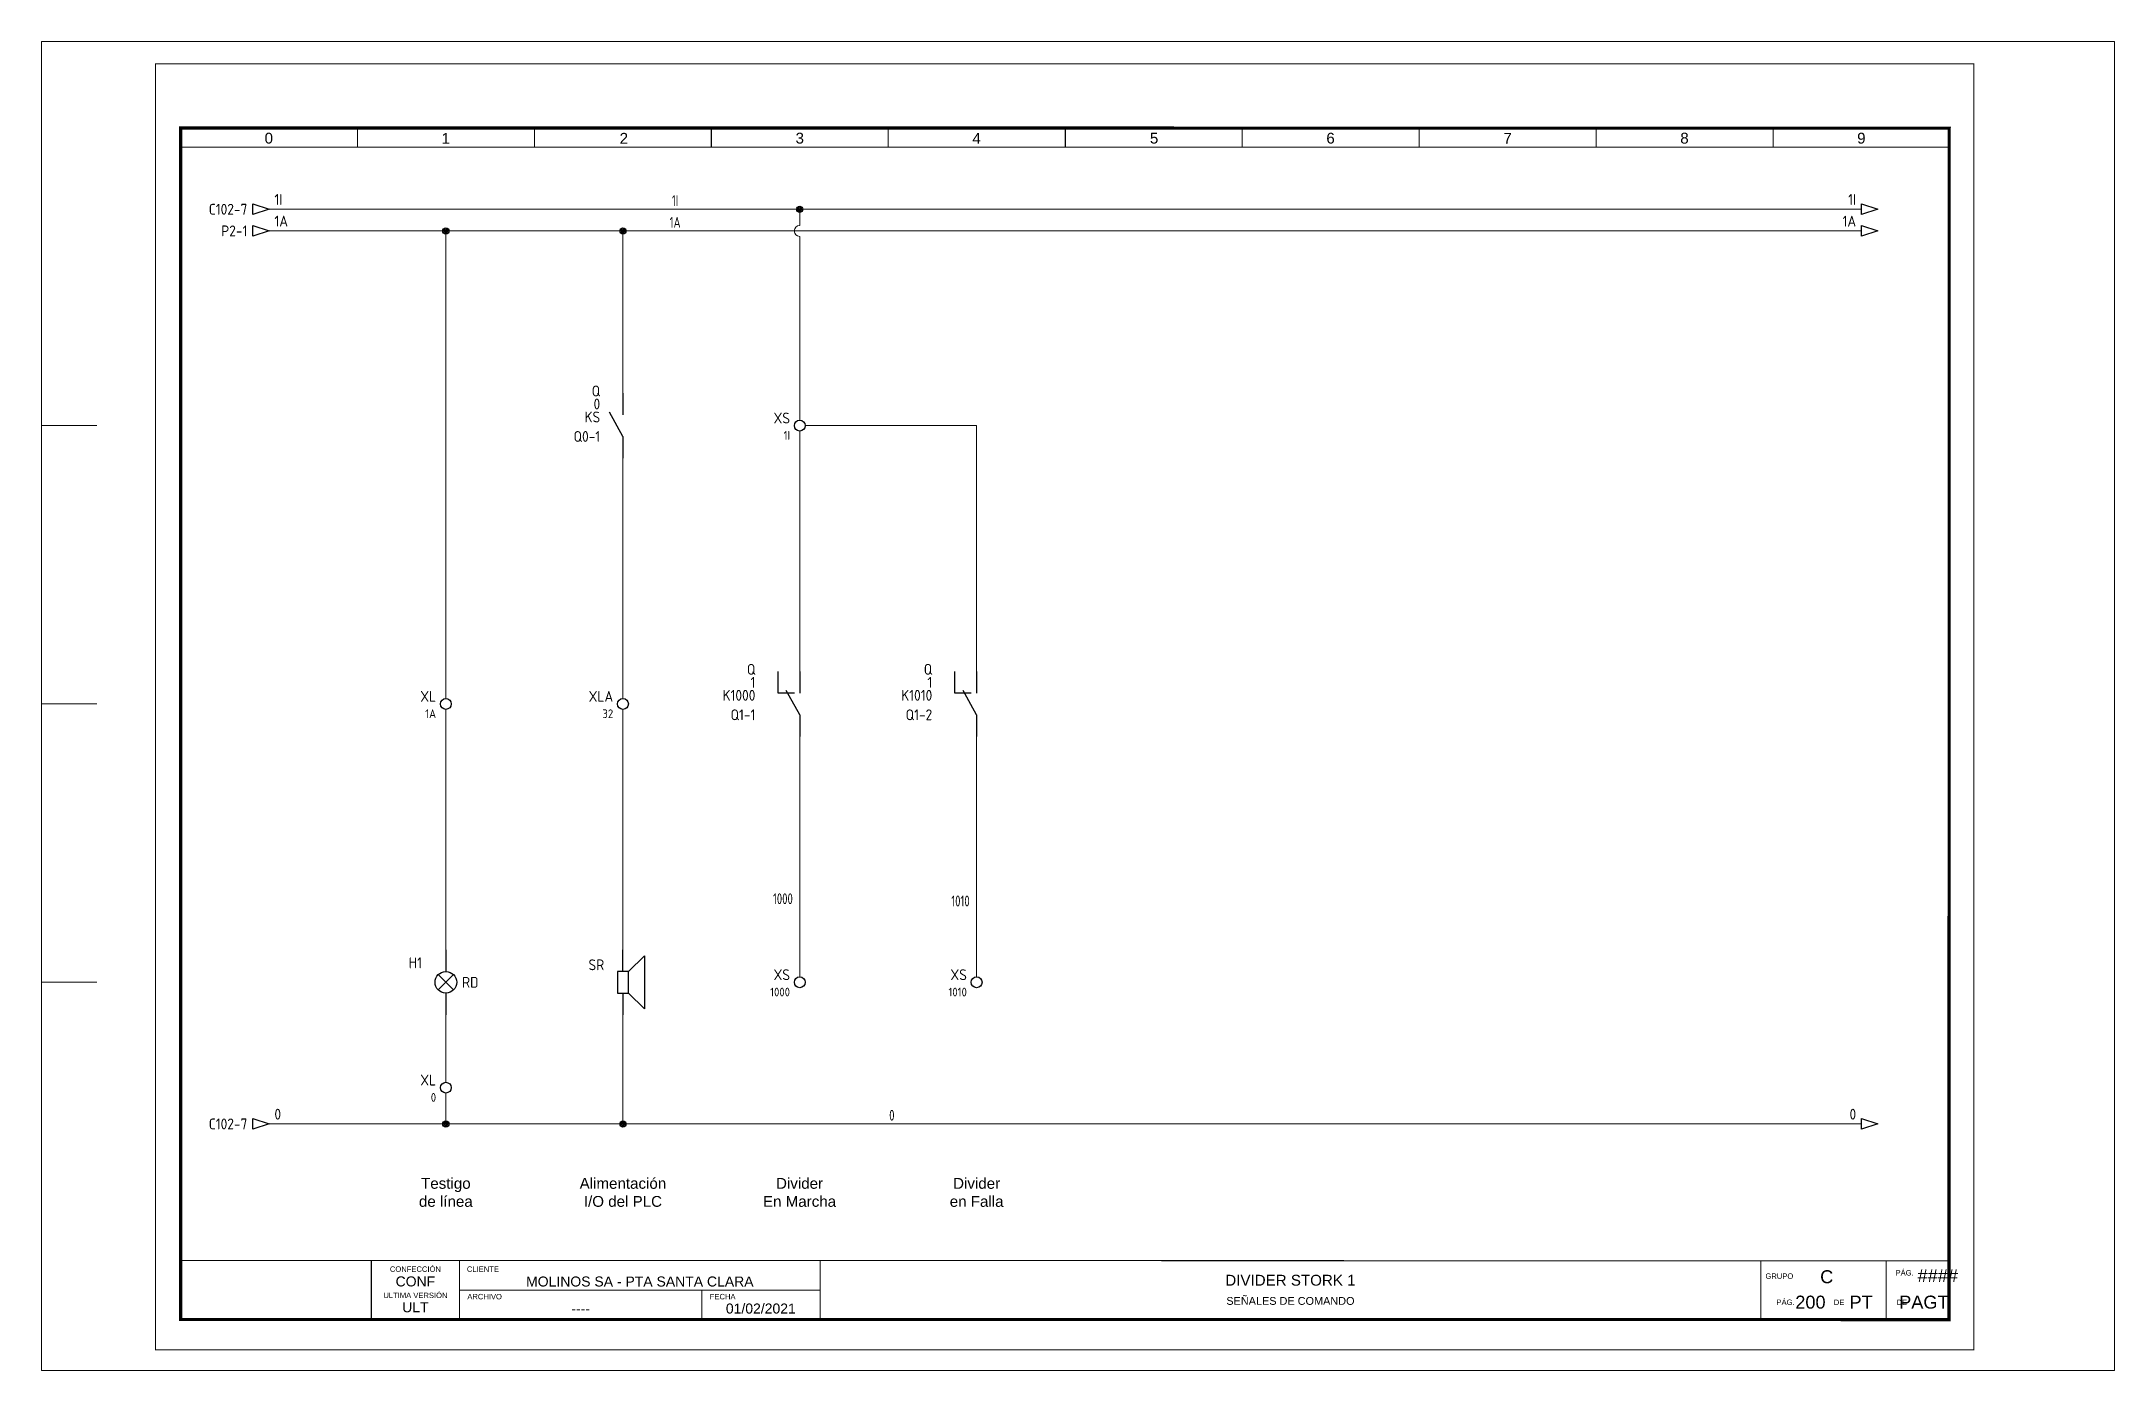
# Paper-space layout 'Layout1' of a CAD drawing. Header units: millimetres. Extents: x -26 to 453, y -5 to 302.
# The model-space entities are those that its viewports show. They can reach past a viewport. Long polylines and large blocks are cut down to what shows.
import ezdxf
from ezdxf.enums import TextEntityAlignment as Align

# ---------------------------------------------------------------- set-up
doc = ezdxf.new("R2010")
doc.units = ezdxf.units.MM
for name, color, linetype, lineweight in [('eProC - L2', 41, 'Continuous', 20), ('RED_05', 1, 'Continuous', 5), ('RED_15', 1, 'Continuous', 15), ('WHT_15', 7, 'Continuous', 15)]:
    doc.layers.add(name, color=color, linetype=linetype, lineweight=lineweight)
for name, color, linetype in [('LOC', 8, 'Continuous'), ('MISC', 7, 'Continuous'), ('SYMS', 7, 'Continuous'), ('TAGS', 150, 'Continuous'), ('TERMS', 123, 'Continuous'), ('WIREFIXED', 7, 'Continuous'), ('WIRENO', 72, 'Continuous'), ('WIREREF', 52, 'Continuous'), ('WIREREF_DEST', 52, 'Continuous'), ('XREF', 7, 'Continuous'), ('XREFCHILD', 134, 'Continuous')]:
    doc.layers.add(name, color=color, linetype=linetype)
doc.styles.get("Standard").update_dxf_attribs({"font": 'arial.ttf'})
doc.styles.add('WD_IEC', font='ISOCP2.shx', dxfattribs={"width": 0.9, "height": 4})
picture_1 = doc.add_image_def('image1.jpg', size_in_pixel=(564, 174))

# ---------------------------------------------------------------- blocks, each defined once
blk = doc.blocks.new('eproc_rotulo_010')
at = {"layer": 'eProC - L2', "color": 0, "lineweight": 5, "const_width": 0.233}
for points in [[(0.12, 297.12), (420.12, 297.12), (420.12, 0.12), (0.12, 0.12), (0.12, 297.12)], [(5.9, 20.72), (414.37, 20.7)], [(49.98, 7.12), (49.98, 20.72)], [(70.35, 7.12), (70.35, 20.72)], [(153.64, 7.04), (153.64, 20.64)], [(70.35, 13.92), (153.64, 13.92)], [(126.3, 7.12), (126.3, 13.92)]]:
    blk.add_lwpolyline(points, dxfattribs=at)
at = {"layer": 'eProC - L2', "color": 0}
blk.add_lwpolyline([(420.12, 0.12), (420.12, 297.12), (0.12, 297.12), (0.12, 0.12), (420.12, 0.12)], dxfattribs=at)
at = {"layer": 'eProC - L2', "color": 0, "lineweight": 40, "const_width": 0.75}
blk.add_lwpolyline([(5.92, 7.13), (414.37, 7.11), (414.4, 282.24), (5.95, 282.27)], close=True, dxfattribs=at)
at = {"layer": 'eProC - L2', "color": 0, "lineweight": 5, "const_width": 0.233}
for points in [[(46.8, 277.83), (5.9, 277.83), (5.9, 282.27), (46.8, 282.27)], [(87.64, 277.83), (46.75, 277.83), (46.75, 282.27), (87.64, 282.27)], [(128.54, 277.83), (87.64, 277.83), (87.64, 282.26), (128.54, 282.26)], [(169.38, 277.83), (128.49, 277.83), (128.49, 282.26), (169.38, 282.26)], [(210.28, 277.82), (169.38, 277.82), (169.38, 282.26), (210.28, 282.26)], [(251.12, 277.82), (210.23, 277.82), (210.23, 282.26), (251.12, 282.26)], [(292.02, 277.82), (251.12, 277.82), (251.12, 282.25), (292.02, 282.25)], [(332.86, 277.82), (291.97, 277.82), (291.97, 282.25), (332.86, 282.25)], [(373.76, 277.83), (332.86, 277.83), (332.86, 282.27), (373.76, 282.27)], [(414.6, 277.83), (373.71, 277.83), (373.71, 282.27), (414.6, 282.27)]]:
    blk.add_lwpolyline(points, close=True, dxfattribs=at)
at = {"layer": 'eProC - L2', "color": 0, "lineweight": 0, "const_width": 0.233}
for points in [[(370.87, 7.1), (370.87, 20.7)], [(399.87, 7.1), (399.87, 20.7)]]:
    blk.add_lwpolyline(points, dxfattribs=at)
at = {"layer": 'eProC - L2', "color": 0, "lineweight": 20, "char_height": 2.5, "attachment_point": 8}
for s, insert in [('{\\fArial|b0|i0|c0|p18;0}', (26.3, 278.65)), ('{\\fArial|b0|i0|c0|p18;1}', (67.19, 278.65)), ('{\\fArial|b0|i0|c0|p18;2}', (108.3, 278.65)), ('{\\fArial|b0|i0|c0|p18;3}', (148.93, 278.65)), ('{\\fArial|b0|i0|c0|p18;4}', (189.78, 278.65)), ('{\\fArial|b0|i0|c0|p18;5}', (230.77, 278.65)), ('{\\fArial|b0|i0|c0|p18;6}', (271.52, 278.65)), ('{\\fArial|b0|i0|c0|p18;7}', (312.41, 278.65)), ('{\\fArial|b0|i0|c0|p18;8}', (353.26, 278.65)), ('{\\fArial|b0|i0|c0|p18;9}', (394.11, 278.65))]:
    blk.add_mtext(s, dxfattribs=dict(at, insert=insert))
at = {"layer": 'eProC - L2', "color": 0, "char_height": 1.2552}
for s, insert, attachment_point in [('{\\fArial|b0|i0|c0|p18;CONFECCIÓN }', (60.16, 18.11), 8), ('{\\fArial|b0|i0|c0|p18;CLIENTE}', (72.05, 18.11), 7), ('{\\fArial|b0|i0|c0|p18;GRUPO}', (371.96, 16.49), 7), ('{\\fArial|b0|i0|c0|p18;PÁG.}', (402.01, 17.26), 7), ('{\\fArial|b0|i0|c0|p18;ULTIMA VERSIÓN}', (60.16, 12.05), 8), ('{\\fArial|b0|i0|c0|p18;ARCHIVO}', (72.15, 11.76), 7), ('{\\fArial|b0|i0|c0|p18;FECHA}', (128.15, 11.76), 7), ('{\\fArial|b0|i0|c0|p18;PÁG.}', (374.51, 10.46), 7), ('{\\fArial|b0|i0|c0|p18;DE}', (387.74, 10.46), 7), ('{\\fArial|b0|i0|c0|p18;DE}', (402.24, 10.46), 7)]:
    blk.add_mtext(s, dxfattribs=dict(at, insert=insert, attachment_point=attachment_point))
at = {"layer": 'eProC - L2', "color": 0}
for tag, height, p in [('CONF', 2.31, (60.16, 14.76)), ('CLIENTE', 2.31, (111.99, 14.74)), ('DESC_1', 2.5, (262.25, 14.94)), ('ULT', 2.31, (60.16, 8.79)), ('ARCH', 2.31, (98.32, 8.46)), ('FECHA', 2.31, (139.94, 8.5)), ('DESC__2', 1.8, (262.25, 10.51))]:
    blk.add_attdef(tag, text='', height=height, dxfattribs=at).set_placement(p, align=Align.CENTER)
for tag, p in [('GR', (386.11, 17)), ('PGRAL', (411.76, 17.25)), ('PG', (382.35, 11.13)), ('PT', (394.05, 11.13)), ('PAGT', (408.55, 11.13))]:
    blk.add_attdef(tag, text='', height=3, dxfattribs=at).set_placement(p, align=Align.MIDDLE_CENTER)
at = {"layer": 'eProC - L2', "color": 0, "flags": 9}
blk.add_attdef('WD_TB', (0.12, 0.12), '', height=2.5, dxfattribs=at)
at = {"layer": 'eProC - L2', "color": 0}
image = blk.add_image(picture_1, insert=(5.9, 7.12), size_in_units=(44.08, 13.6), dxfattribs=at)
image.dxf.flags = 7
blk = doc.blocks.new('HA1D3')
blk.add_lwpolyline([(0, 0), (-3.75, -1.25), (-3.75, 1.25)], close=True)
at = {"style": 'WD_IEC'}
blk.add_attdef('XREF', text='', height=2.5, dxfattribs=at).set_placement((-5, 0), align=Align.MIDDLE_RIGHT)
at = {"style": 'WD_IEC', "flags": 1}
blk.add_attdef('SIGCODE', text='', height=1, dxfattribs=at).set_placement((-2.5, 1.8), align=Align.RIGHT)
at = {"style": 'WD_IEC'}
for tag, p, height, flags in [('X1TERM01', (0, 0), 0.32, 1), ('WIRENO', (1.25, 1), 2.5, 8)]:
    blk.add_attdef(tag, p, '', height=height, dxfattribs=dict(at, flags=flags))
blk.add_attdef('DESC1', text='', height=2.5, dxfattribs=at).set_placement((1.25, -1), align=Align.TOP_LEFT)
blk = doc.blocks.new('WD_WNH')
at = {"linetype": 'Continuous', "style": 'WD_IEC', "width": 0.8}
blk.add_attdef('WIRENO', text='', height=2.5, dxfattribs=at).set_placement((0, 0.75), align=Align.CENTER)
at = {"style": 'WD_IEC', "flags": 1}
for tag, p in [('W08USER', (0, 0.375)), ('W04USER', (0, 0.875)), ('W05USER', (0, 0.75)), ('W09USER', (0, 0.25)), ('W03USER', (0, 1)), ('W06USER', (0, 0.625)), ('W07USER', (0, 0.5)), ('W02USER', (0, 1.125)), ('W01USER', (0, 1.25)), ('W10USER', (0, 0.125))]:
    blk.add_attdef(tag, text='', height=0.08, dxfattribs=at).set_placement(p, align=Align.CENTER)
blk = doc.blocks.new('VT0002')
blk.add_circle((0, 0), 1.25)
at = {"style": 'WD_IEC', "flags": 1}
for tag, p, height in [('ASSYCODE', (2.75, 10.75), 1), ('CATDESC', (2.75, 9.25), 1), ('MFG', (2.75, 7.25), 1.5), ('CAT', (2.75, 4.75), 1.5), ('X4PIN01', (-1.25, 1), 0.25), ('X4TERM01', (-1.25, 0), 0.25), ('X4TERMDESC01', (-1.25, 0.5), 0.4), ('STRIPSEQ', (0, 0), 0.025), ('X2PIN01', (0, 2.25), 0.25), ('X2TERM01', (0, 1.25), 0.25), ('X8PIN01', (0, -0.25), 0.25), ('X2TERMDESC01', (0, 1.75), 0.4), ('X1PIN01', (1.25, 1), 0.25), ('X1TERM01', (1.25, 0), 0.25), ('X1TERMDESC01', (1.25, 0.5), 0.4), ('LINKTERM', (0, -0.04), 0.025), ('X8TERM01', (0, -1.25), 0.25), ('X8TERMDESC01', (0, -0.75), 0.4)]:
    blk.add_attdef(tag, p, '', height=height, dxfattribs=at)
at = {"style": 'WD_IEC'}
for tag, p in [('INST', (-2.25, 6.5)), ('LOC', (-2.25, 3.5)), ('DESC1', (-2.25, -6.25)), ('DESC2', (-2.25, -9.25)), ('DESC3', (-2.25, -12.25))]:
    blk.add_attdef(tag, text='', height=2.5, dxfattribs=at).set_placement(p, align=Align.RIGHT)
at = {"style": 'WD_IEC', "flags": 8}
for tag, height, p in [('TAGSTRIP', 2.5, (-2.25, 0.5)), ('TERM01', 2, (-2.25, -3.25))]:
    blk.add_attdef(tag, text='', height=height, dxfattribs=at).set_placement(p, align=Align.RIGHT)
blk = doc.blocks.new('VLT1R')
for p, q in [((0, 7.5), (0, 2.5)), ((-1.77, -1.77), (1.77, 1.77)), ((1.77, -1.77), (-1.77, 1.77)), ((0, -2.5), (0, -7.5))]:
    blk.add_line(p, q)
blk.add_circle((0, 0), 2.5)
at = {"style": 'WD_IEC'}
for tag, p in [('INST', (-5.5, 10.25)), ('TAG1', (-5.5, 3.25)), ('LOC', (-5.5, 6.75)), ('DESC1', (-5.5, -6.35)), ('DESC2', (-5.5, -9.85)), ('DESC3', (-5.5, -13.35))]:
    blk.add_attdef(tag, text='', height=2.5, dxfattribs=at).set_placement(p, align=Align.RIGHT)
blk.add_attdef('TERM01', text='', height=2, rotation=90, dxfattribs=at).set_placement((-1, 7.5), align=Align.RIGHT)
at = {"style": 'WD_IEC', "flags": 1}
for tag, p, height in [('X2TERM01', (0, 7.5), 0.32), ('X4LINK', (-3, 0), 0.32), ('X1LINK', (3, 0), 0.32), ('ASSYCODE', (1, -4), 1), ('FAMILY', (1, -5.5), 1), ('X8TERM02', (0, -7.5), 0.32), ('CATDESC', (1, -7), 1)]:
    blk.add_attdef(tag, p, '', height=height, dxfattribs=at)
at = {"style": 'WD_IEC', "flags": 9}
for tag, p in [('MFG', (-6, -0.25)), ('CAT', (-6, -2.75))]:
    blk.add_attdef(tag, text='', height=1.5, dxfattribs=at).set_placement(p, align=Align.RIGHT)
at = {"style": 'WD_IEC'}
blk.add_attdef('TERM02', (-1, -7.5), '', height=2, rotation=90, dxfattribs=at)
at = {"lineweight": 13, "style": 'WD_IEC'}
blk.add_attdef('COLOR', text='', height=2.5, dxfattribs=at).set_placement((3.75, 0), align=Align.MIDDLE_LEFT)
at = {"lineweight": 15, "style": 'WD_IEC'}
for tag, p in [('XREF', (-5.5, -18)), ('WDTAGALT', (-5.5, -22))]:
    blk.add_attdef(tag, text='', height=2.5, dxfattribs=at).set_placement(p, align=Align.RIGHT)
blk = doc.blocks.new('WDDOT')
for radius in [0.72, 0.449, 0.223]:
    blk.add_circle((0, 0), radius)
blk = doc.blocks.new('VCR21')
for p, q in [((0, 7.5), (0, 2.5)), ((0, -2.5), (-3.12, 3.12)), ((0, -2.5), (0, -7.5))]:
    blk.add_line(p, q)
at = {"style": 'WD_IEC'}
for tag, p in [('INST', (-5.25, 6.75)), ('LOC', (-5.25, 3.75)), ('TAG2', (-5.25, 0.75)), ('DESC1', (-5.25, -6.75)), ('XREF', (-5.25, -3.75)), ('DESC2', (-5.25, -9.75)), ('DESC3', (-5.25, -12.75))]:
    blk.add_attdef(tag, text='', height=2.5, dxfattribs=at).set_placement(p, align=Align.RIGHT)
blk.add_attdef('TERM01', text='', height=2, rotation=90, dxfattribs=at).set_placement((-1, 7.5), align=Align.RIGHT)
at = {"style": 'WD_IEC', "flags": 1}
for tag, p, height in [('X2TERM01', (0, 7.5), 0.32), ('X4LINK', (-2.75, 0), 0.32), ('X1LINK', (-0.5, 0), 0.32), ('CONTACT', (4, -3.5), 1), ('FAMILY', (4, -5), 1), ('COMMON', (5.25, -4.75), 1), ('X8TERM02', (0, -7.5), 0.32)]:
    blk.add_attdef(tag, p, '', height=height, dxfattribs=at)
at = {"style": 'WD_IEC'}
blk.add_attdef('TERM02', (-1, -7.5), '', height=2, rotation=90, dxfattribs=at)
blk = doc.blocks.new('VAN1B7')
for p, q in [((0, 2.5), (0, 7.5)), ((1.25, 2.5), (5, 6.11)), ((5, 6.11), (5, -6.11)), ((-1.25, 2.5), (-1.25, -2.5)), ((1.25, 2.5), (-1.25, 2.5)), ((1.25, -2.5), (1.25, 2.5)), ((-1.25, -2.5), (1.25, -2.5)), ((0, -2.5), (0, -7.5)), ((1.25, -2.5), (5, -6.11))]:
    blk.add_line(p, q)
at = {"style": 'WD_IEC'}
for tag, p in [('INST', (-4.32, 8.79)), ('TAG1', (-4.32, 2.79)), ('LOC', (-4.32, 5.79)), ('DESC1', (-4.32, -6.23)), ('DESC2', (-4.32, -9.93)), ('DESC3', (-4.32, -13.64))]:
    blk.add_attdef(tag, text='', height=2.5, dxfattribs=at).set_placement(p, align=Align.RIGHT)
blk.add_attdef('TERM01', text='', height=2, rotation=90, dxfattribs=at).set_placement((-1, 5.98), align=Align.RIGHT)
at = {"style": 'WD_IEC', "flags": 1}
for tag, p, height in [('X2TERM01', (0, 7.5), 0.32), ('ASSYCODE', (6.02, -3.14), 1), ('FAMILY', (6.02, -4.64), 1), ('X8TERM02', (0, -7.5), 0.32), ('CATDESC', (6.02, -6.14), 1)]:
    blk.add_attdef(tag, p, '', height=height, dxfattribs=at)
at = {"style": 'WD_IEC', "flags": 9}
for tag, p in [('MFG', (9.39, 4.86)), ('CAT', (9.39, 2.36))]:
    blk.add_attdef(tag, text='', height=1.5, dxfattribs=at).set_placement(p, align=Align.RIGHT)
at = {"lineweight": 15, "style": 'WD_IEC'}
blk.add_attdef('XREF', text='', height=2.5, dxfattribs=at).set_placement((-3.83, -2.35), align=Align.RIGHT)
at = {"style": 'WD_IEC'}
blk.add_attdef('TERM02', (-1, -6.36), '', height=2, rotation=90, dxfattribs=at)
blk = doc.blocks.new('HA1S1')
blk.add_lwpolyline([(0, 1.25), (3.75, 0), (0, -1.25)], close=True)
at = {"style": 'WD_IEC'}
for tag, height, flags, p in [('WIRENO', 2.5, 8, (-1.25, 1)), ('SIGCODE', 1, 1, (5, 1.8))]:
    blk.add_attdef(tag, text='', height=height, dxfattribs=dict(at, flags=flags)).set_placement(p, align=Align.RIGHT)
at = {"style": 'WD_IEC', "flags": 1}
blk.add_attdef('X4TERM01', (0, 0), '', height=0.32, dxfattribs=at)
at = {"style": 'WD_IEC'}
blk.add_attdef('XREF', text='', height=2.5, dxfattribs=at).set_placement((5, 0), align=Align.MIDDLE_LEFT)
blk.add_attdef('DESC1', text='', height=2.5, dxfattribs=at).set_placement((-1.25, -1), align=Align.TOP_RIGHT)
blk = doc.blocks.new('VCR23R')
for p, q in [((-5, 2.5), (-5, 7.5)), ((0, 7.5), (0, 2.5)), ((-1.25, 2.5), (-5, 2.5)), ((0, -2.5), (-3.125, 3.125)), ((0, -2.5), (0, -7.5))]:
    blk.add_line(p, q)
at = {"style": 'WD_IEC'}
for tag, p in [('INST', (-10.25, 6.75)), ('LOC', (-10.25, 3.75)), ('TAG2', (-10.25, 0.75)), ('DESC1', (-10.25, -6.75)), ('XREF', (-10.25, -3.75)), ('DESC2', (-10.25, -9.75)), ('DESC3', (-10.25, -12.75))]:
    blk.add_attdef(tag, text='', height=2.5, dxfattribs=at).set_placement(p, align=Align.RIGHT)
for tag, p in [('TERM03', (-6, 7.5)), ('TERM02', (-1, 7.5))]:
    blk.add_attdef(tag, text='', height=2, rotation=90, dxfattribs=at).set_placement(p, align=Align.RIGHT)
at = {"style": 'WD_IEC', "flags": 1}
for tag, p, height in [('X2TERM03', (-5, 7.5), 0.32), ('X2TERM02', (0, 7.5), 0.32), ('X4LINK', (-3, 0), 0.32), ('X1LINK', (-0.5, 0), 0.32), ('CONTACT', (4, -3.5), 1), ('FAMILY', (4, -5), 1), ('X8TERM01', (0, -7.5), 0.32)]:
    blk.add_attdef(tag, p, '', height=height, dxfattribs=at)
at = {"style": 'WD_IEC'}
blk.add_attdef('TERM01', (-1, -7.5), '', height=2, rotation=90, dxfattribs=at)
blk = doc.blocks.new('WD_WNV')
at = {"linetype": 'Continuous', "style": 'WD_IEC', "width": 0.8}
blk.add_attdef('WIRENO', text='', height=2.5, dxfattribs=at).set_placement((-1.6, 0), align=Align.MIDDLE_RIGHT)
at = {"style": 'WD_IEC', "flags": 1}
for tag, p in [('W08USER', (-1, 0.375)), ('W04USER', (-1, 0.875)), ('W05USER', (-1, 0.75)), ('W09USER', (-1, 0.25)), ('W03USER', (-1, 1)), ('W06USER', (-1, 0.625)), ('W07USER', (-1, 0.5)), ('W02USER', (-1, 1.125)), ('W01USER', (-1, 1.25)), ('W10USER', (-1, 0.125))]:
    blk.add_attdef(tag, text='', height=0.08, dxfattribs=at).set_placement(p, align=Align.CENTER)

msp = doc.modelspace()

# ---------------------------------------------------------------- linework, layer by layer
at = {"layer": 'eProC - L2'}
for p, q in [((-13.42, 213.55), (-134.94, 213.55)), ((-13.54, 149.27), (-135.06, 149.27)), ((-13.42, 149.27), (-134.94, 149.27)), ((-13.42, 84.99), (-134.95, 84.99))]:
    msp.add_line(p, q, dxfattribs=at)
at = {"layer": 'RED_05'}
for p, q in [((148.93, 212.3), (148.93, 156.77)), ((150.18, 213.55), (189.78, 213.55)), ((189.78, 213.55), (189.78, 156.77)), ((148.93, 141.77), (148.93, 86.24)), ((189.78, 141.77), (189.78, 86.24))]:
    msp.add_line(p, q, dxfattribs=at)
at = {"layer": 'RED_15'}
for p, q in [((26.35, 263.52), (394.16, 263.52)), ((148.93, 259.79), (148.93, 263.52)), ((26.35, 258.52), (394.16, 258.52)), ((67.19, 150.52), (67.19, 258.52)), ((108.09, 221.05), (108.09, 258.51)), ((148.93, 214.8), (148.93, 257.25)), ((108.09, 150.52), (108.09, 206.05)), ((67.19, 92.49), (67.19, 148.02)), ((108.09, 148.02), (108.09, 92.49))]:
    msp.add_line(p, q, dxfattribs=at)
msp.add_arc((148.93, 258.52), 1.27, 90, 270, dxfattribs=at)
at = {"layer": 'WHT_15'}
for p, q in [((67.19, 77.49), (67.19, 61.91)), ((108.09, 77.49), (108.09, 52.29)), ((67.19, 59.41), (67.19, 52.29)), ((26.35, 52.29), (394.16, 52.29))]:
    msp.add_line(p, q, dxfattribs=at)

# ---------------------------------------------------------------- block references
at = {"layer": 'eProC - L2'}
msp.add_blockref('eproc_rotulo_010', (0, 0), dxfattribs=at).add_auto_attribs({'PAGT': 'PAGT', 'PGRAL': '####', 'PT': 'PT', 'CONF': 'CONF', 'ULT': 'ULT', 'ARCH': '----', 'GR': 'C', 'PG': '200', 'DESC_1': 'DIVIDER STORK 1', 'DESC__2': 'SEÑALES DE COMANDO', 'FECHA': '01/02/2021', 'CLIENTE': 'MOLINOS SA - PTA SANTA CLARA'})
at = {"layer": 'SYMS'}
ref = msp.add_blockref('HA1D3', (26.35, 263.52), dxfattribs=at)
ref.add_attrib('XREF', 'C102-7', dxfattribs={"layer": 'XREF', "height": 2.5, "style": 'WD_IEC'}).set_placement((21.35, 263.52), align=Align.MIDDLE_RIGHT)
ref.add_attrib('WIRENO', '1I', (27.6, 264.52), dxfattribs={"layer": 'WIREREF_DEST', "height": 2.5, "style": 'WD_IEC', "flags": 8})
for p in [(148.93, 263.52), (67.19, 258.52), (108.09, 258.51), (67.19, 52.29), (108.09, 52.29)]:
    msp.add_blockref('WDDOT', p, dxfattribs=at)
ref = msp.add_blockref('HA1S1', (394.16, 263.52), dxfattribs=at)
ref.add_attrib('WIRENO', '1I', dxfattribs={"layer": 'WIREREF', "height": 2.5, "style": 'WD_IEC', "flags": 8}).set_placement((392.91, 264.52), align=Align.RIGHT)
ref = msp.add_blockref('HA1D3', (26.35, 258.52), dxfattribs=at)
ref.add_attrib('XREF', 'P2-1', dxfattribs={"layer": 'XREF', "height": 2.5, "style": 'WD_IEC'}).set_placement((21.35, 258.52), align=Align.MIDDLE_RIGHT)
ref.add_attrib('WIRENO', '1A', (27.6, 259.52), dxfattribs={"layer": 'WIREREF_DEST', "height": 2.5, "style": 'WD_IEC', "flags": 8})
ref = msp.add_blockref('HA1S1', (394.16, 258.52), dxfattribs=at)
ref.add_attrib('WIRENO', '1A', dxfattribs={"layer": 'WIREREF', "height": 2.5, "style": 'WD_IEC', "flags": 8}).set_placement((392.91, 259.52), align=Align.RIGHT)
ref = msp.add_blockref('VCR21', (108.09, 213.55), dxfattribs=at)
ref.add_attrib('XREF', 'Q0-1', dxfattribs={"layer": 'XREFCHILD', "height": 2.5, "style": 'WD_IEC'}).set_placement((102.84, 209.8), align=Align.RIGHT)
ref.add_attrib('LOC', '0', dxfattribs={"layer": 'LOC', "height": 2.5, "style": 'WD_IEC'}).set_placement((102.84, 217.3), align=Align.RIGHT)
ref.add_attrib('INST', 'Q', dxfattribs={"layer": 'LOC', "height": 2.5, "style": 'WD_IEC'}).set_placement((102.84, 220.3), align=Align.RIGHT)
ref.add_attrib('TAG2', 'KS', dxfattribs={"layer": 'TAGS', "height": 2.5, "style": 'WD_IEC'}).set_placement((102.84, 214.3), align=Align.RIGHT)
ref = msp.add_blockref('VT0002', (148.93, 213.55), dxfattribs=at)
ref.add_attrib('TERM01', '1I', dxfattribs={"layer": 'TERMS', "height": 2, "style": 'WD_IEC', "flags": 8}).set_placement((146.68, 210.3), align=Align.RIGHT)
ref.add_attrib('TAGSTRIP', 'XS', dxfattribs={"layer": 'TAGS', "height": 2.5, "style": 'WD_IEC', "flags": 8}).set_placement((146.68, 214.05), align=Align.RIGHT)
ref = msp.add_blockref('VCR23R', (148.93, 149.27), dxfattribs=at)
ref.add_attrib('XREF', 'Q1-1', dxfattribs={"layer": 'XREFCHILD', "height": 2.5, "style": 'WD_IEC'}).set_placement((138.68, 145.52), align=Align.RIGHT)
ref.add_attrib('LOC', '1', dxfattribs={"layer": 'LOC', "height": 2.5, "style": 'WD_IEC'}).set_placement((138.68, 153.02), align=Align.RIGHT)
ref.add_attrib('INST', 'Q', dxfattribs={"layer": 'LOC', "height": 2.5, "style": 'WD_IEC'}).set_placement((138.68, 156.02), align=Align.RIGHT)
ref.add_attrib('TAG2', 'K1000', dxfattribs={"layer": 'TAGS', "height": 2.5, "style": 'WD_IEC'}).set_placement((138.68, 150.02), align=Align.RIGHT)
ref = msp.add_blockref('VCR23R', (189.78, 149.27), dxfattribs=at)
ref.add_attrib('XREF', 'Q1-2', dxfattribs={"layer": 'XREFCHILD', "height": 2.5, "style": 'WD_IEC'}).set_placement((179.53, 145.52), align=Align.RIGHT)
ref.add_attrib('LOC', '1', dxfattribs={"layer": 'LOC', "height": 2.5, "style": 'WD_IEC'}).set_placement((179.53, 153.02), align=Align.RIGHT)
ref.add_attrib('INST', 'Q', dxfattribs={"layer": 'LOC', "height": 2.5, "style": 'WD_IEC'}).set_placement((179.53, 156.02), align=Align.RIGHT)
ref.add_attrib('TAG2', 'K1010', dxfattribs={"layer": 'TAGS', "height": 2.5, "style": 'WD_IEC'}).set_placement((179.53, 150.02), align=Align.RIGHT)
ref = msp.add_blockref('VT0002', (67.19, 149.27), dxfattribs=at)
ref.add_attrib('TERM01', '1A', dxfattribs={"layer": 'TERMS', "height": 2, "style": 'WD_IEC', "flags": 8}).set_placement((64.94, 146.02), align=Align.RIGHT)
ref.add_attrib('TAGSTRIP', 'XL', dxfattribs={"layer": 'TAGS', "height": 2.5, "style": 'WD_IEC', "flags": 8}).set_placement((64.94, 149.77), align=Align.RIGHT)
ref = msp.add_blockref('VT0002', (108.09, 149.27), dxfattribs=at)
ref.add_attrib('TERM01', '32', dxfattribs={"layer": 'TERMS', "height": 2, "style": 'WD_IEC', "flags": 8}).set_placement((105.84, 146.02), align=Align.RIGHT)
ref.add_attrib('TAGSTRIP', 'XLA', dxfattribs={"layer": 'TAGS', "height": 2.5, "style": 'WD_IEC', "flags": 8}).set_placement((105.84, 149.77), align=Align.RIGHT)
ref = msp.add_blockref('VLT1R', (67.19, 84.99), dxfattribs=at)
ref.add_attrib('COLOR', 'RD', dxfattribs={"layer": 'MISC', "lineweight": 13, "height": 2.5, "style": 'WD_IEC'}).set_placement((70.94, 84.99), align=Align.MIDDLE_LEFT)
ref.add_attrib('TAG1', 'H1', dxfattribs={"layer": 'TAGS', "height": 2.5, "style": 'WD_IEC'}).set_placement((61.69, 88.24), align=Align.RIGHT)
ref = msp.add_blockref('VAN1B7', (108.09, 84.99), dxfattribs=at)
ref.add_attrib('TAG1', 'SR', dxfattribs={"layer": 'TAGS', "height": 2.5, "style": 'WD_IEC'}).set_placement((103.77, 87.78), align=Align.RIGHT)
ref = msp.add_blockref('VT0002', (148.93, 84.99), dxfattribs=at)
ref.add_attrib('TERM01', '1000', dxfattribs={"layer": 'TERMS', "height": 2, "style": 'WD_IEC', "flags": 8}).set_placement((146.68, 81.74), align=Align.RIGHT)
ref.add_attrib('TAGSTRIP', 'XS', dxfattribs={"layer": 'TAGS', "height": 2.5, "style": 'WD_IEC', "flags": 8}).set_placement((146.68, 85.49), align=Align.RIGHT)
ref = msp.add_blockref('VT0002', (189.78, 84.99), dxfattribs=at)
ref.add_attrib('TERM01', '1010', dxfattribs={"layer": 'TERMS', "height": 2, "style": 'WD_IEC', "flags": 8}).set_placement((187.53, 81.74), align=Align.RIGHT)
ref.add_attrib('TAGSTRIP', 'XS', dxfattribs={"layer": 'TAGS', "height": 2.5, "style": 'WD_IEC', "flags": 8}).set_placement((187.53, 85.49), align=Align.RIGHT)
ref = msp.add_blockref('VT0002', (67.19, 60.66), dxfattribs=at)
ref.add_attrib('TERM01', '0', dxfattribs={"layer": 'TERMS', "height": 2, "style": 'WD_IEC', "flags": 8}).set_placement((64.94, 57.41), align=Align.RIGHT)
ref.add_attrib('TAGSTRIP', 'XL', dxfattribs={"layer": 'TAGS', "height": 2.5, "style": 'WD_IEC', "flags": 8}).set_placement((64.94, 61.16), align=Align.RIGHT)
ref = msp.add_blockref('HA1D3', (26.35, 52.29), dxfattribs=at)
ref.add_attrib('XREF', 'C102-7', dxfattribs={"layer": 'XREF', "height": 2.5, "style": 'WD_IEC'}).set_placement((21.35, 52.29), align=Align.MIDDLE_RIGHT)
ref.add_attrib('WIRENO', '0', (27.6, 53.29), dxfattribs={"layer": 'WIREREF_DEST', "height": 2.5, "style": 'WD_IEC', "flags": 8})
ref = msp.add_blockref('HA1S1', (394.16, 52.29), dxfattribs=at)
ref.add_attrib('WIRENO', '0', dxfattribs={"layer": 'WIREREF', "height": 2.5, "style": 'WD_IEC', "flags": 8}).set_placement((392.91, 53.29), align=Align.RIGHT)
at = {"layer": 'WIREFIXED'}
ref = msp.add_blockref('WD_WNV', (148.93, 104.29), dxfattribs=at)
ref.add_attrib('WIRENOF', '1000', dxfattribs={"linetype": 'Continuous', "height": 2.5, "style": 'WD_IEC', "width": 0.8}).set_placement((147.33, 104.29), align=Align.MIDDLE_RIGHT)
ref = msp.add_blockref('WD_WNV', (189.78, 103.76), dxfattribs=at)
ref.add_attrib('WIRENOF', '1010', dxfattribs={"linetype": 'Continuous', "height": 2.5, "style": 'WD_IEC', "width": 0.8}).set_placement((188.18, 103.76), align=Align.MIDDLE_RIGHT)
at = {"layer": 'WIRENO'}
ref = msp.add_blockref('WD_WNH', (120.14, 263.52), dxfattribs=at)
ref.add_attrib('WIRENO', '1I', dxfattribs={"linetype": 'Continuous', "height": 2.5, "style": 'WD_IEC', "width": 0.8}).set_placement((120.14, 264.27), align=Align.CENTER)
ref = msp.add_blockref('WD_WNH', (120.14, 258.52), dxfattribs=at)
ref.add_attrib('WIRENO', '1A', dxfattribs={"linetype": 'Continuous', "height": 2.5, "style": 'WD_IEC', "width": 0.8}).set_placement((120.14, 259.27), align=Align.CENTER)
ref = msp.add_blockref('WD_WNH', (170.2, 52.29), dxfattribs=at)
ref.add_attrib('WIRENO', '0', dxfattribs={"linetype": 'Continuous', "height": 2.5, "style": 'WD_IEC', "width": 0.8}).set_placement((170.2, 53.04), align=Align.CENTER)

# ---------------------------------------------------------------- texts
at = {"layer": 'TAGS', "char_height": 2.5, "attachment_point": 2}
for s, insert in [('Testigo ^Jde línea', (67.19, 39.81)), ('Alimentación ^JI/O del PLC', (108.09, 39.81)), ('Divider ^JEn Marcha', (148.88, 39.81)), ('Divider^Jen Falla', (189.78, 39.81))]:
    msp.add_mtext_dynamic_manual_height_columns(s, width=33.1023, gutter_width=12.5, heights=[0], dxfattribs=dict(at, insert=insert))

psp = doc.layouts.get("Layout1")

# ---------------------------------------------------------------- viewports
at = {"layer": '0'}
psp.add_viewport(center=(213.13, 148.76), size=(478.79, 306.9305), view_center_point=(213.19, 148.8), view_height=306.9305, dxfattribs=at)

doc.saveas('drawing.dxf')
